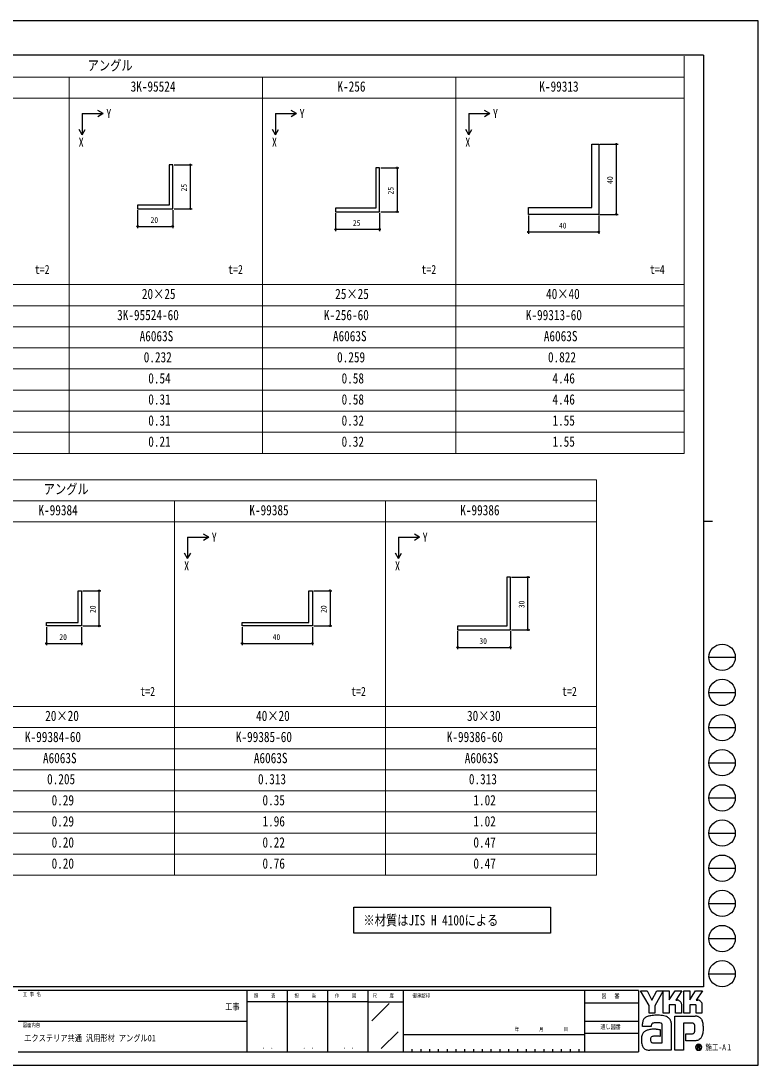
# Model space of a CAD drawing. Units: millimetres on the paper. Extents: x -420 to 420, y -297 to 297.
# Drawn here: x 1 to 420, y -297 to 297 of the extents above; entities that cross this region are included whole.
import ezdxf
from ezdxf.enums import TextEntityAlignment as Align

# ---------------------------------------------------------------- set-up
doc = ezdxf.new("R2010")
doc.units = ezdxf.units.MM
doc.layers.add('0-1_TABLE1', color=7, linetype='Continuous', lineweight=18)
for name, color, linetype in [('0-2_USER1', 3, 'Continuous'), ('0-3_YKK_11', 7, 'Continuous'), ('0-4_YKK_12', 2, 'Continuous'), ('0-5_YKK_D', 6, 'Continuous'), ('0-6_YKK_ZWAK', 7, 'Continuous')]:
    doc.layers.add(name, color=color, linetype=linetype)
doc.styles.add('ＭＳ ゴシック', font='')
doc.styles.get('ＭＳ ゴシック').set_extended_font_data('MS Gothic')

msp = doc.modelspace()

# ---------------------------------------------------------------- linework, layer by layer
at = {"layer": '0-1_TABLE1'}
for p, q in [((378.502, 277), (378.502, 51)), ((-390.498, 265), (378.502, 265)), ((28.502, 265), (28.502, 51)), ((138.502, 265), (138.502, 51)), ((248.502, 265), (248.502, 51)), ((-390.498, 253), (378.502, 253)), ((-390.498, 147), (378.502, 147)), ((-390.498, 135), (378.502, 135)), ((-390.498, 123), (378.502, 123)), ((-390.498, 111), (378.502, 111)), ((-390.498, 99), (378.502, 99)), ((-298.831, 87), (378.502, 87)), ((-390.498, 75), (378.502, 75)), ((-298.831, 63), (378.502, 63)), ((-390.498, 51), (378.502, 51)), ((-390.498, 36), (328.502, 36)), ((328.502, 36), (328.502, -189)), ((-390.498, 24), (328.502, 24)), ((88.502, 24), (88.502, -189)), ((208.502, 24), (208.502, -189)), ((-390.498, 12), (328.502, 12)), ((-390.498, -93), (328.502, -93)), ((-390.498, -105), (328.502, -105)), ((-390.498, -117), (328.502, -117)), ((-390.498, -129), (328.502, -129)), ((-390.498, -141), (328.502, -141)), ((-298.831, -153), (328.502, -153)), ((-390.498, -165), (328.502, -165)), ((-298.831, -177), (328.502, -177)), ((-390.498, -189), (328.502, -189))]:
    msp.add_line(p, q, dxfattribs=at)
at = {"layer": '0-2_USER1'}
for p, q in [((35.882, 244.226), (47.882, 244.226)), ((35.882, 244.226), (35.882, 232.226)), ((47.882, 244.226), (44.882, 245.959)), ((47.882, 244.226), (44.882, 242.494)), ((145.882, 244.226), (157.882, 244.226)), ((145.882, 244.226), (145.882, 232.226)), ((157.882, 244.226), (154.882, 245.959)), ((157.882, 244.226), (154.882, 242.494)), ((255.882, 244.226), (267.882, 244.226)), ((255.882, 244.226), (255.882, 232.226)), ((267.882, 244.226), (264.882, 245.959)), ((267.882, 244.226), (264.882, 242.494)), ((35.882, 232.226), (34.15, 235.226)), ((35.882, 232.226), (37.614, 235.226)), ((145.882, 232.226), (144.15, 235.226)), ((145.882, 232.226), (147.614, 235.226)), ((255.882, 232.226), (254.15, 235.226)), ((255.882, 232.226), (257.614, 235.226)), ((95.882, 3.226), (107.882, 3.226)), ((95.882, 3.226), (95.882, -8.774)), ((107.882, 3.226), (104.882, 4.959)), ((107.882, 3.226), (104.882, 1.494)), ((215.882, 3.226), (227.882, 3.226)), ((215.882, 3.226), (215.882, -8.774)), ((227.882, 3.226), (224.882, 4.959)), ((227.882, 3.226), (224.882, 1.494)), ((95.882, -8.774), (94.15, -5.774)), ((95.882, -8.774), (97.614, -5.774)), ((215.882, -8.774), (214.15, -5.774)), ((215.882, -8.774), (217.614, -5.774))]:
    msp.add_line(p, q, dxfattribs=at)
at = {"layer": '0-3_YKK_11'}
for points in [[(329.823, 186.919), (289.823, 186.919), (289.823, 190.919), (325.823, 190.919), (325.823, 226.919), (329.823, 226.919)], [(87.441, 190.115), (87.441, 215.115), (85.441, 215.115), (85.441, 192.115), (67.441, 192.115), (67.441, 190.115)], [(180.048, 188.413), (205.048, 188.413), (205.048, 213.413), (203.048, 213.413), (203.048, 190.413), (180.048, 190.413)], [(249.536, -49.391), (279.536, -49.391), (279.536, -19.391), (277.536, -19.391), (277.536, -47.391), (249.536, -47.391)], [(35.544, -27.174), (35.544, -47.174), (15.544, -47.174), (15.544, -45.174), (33.544, -45.174), (33.544, -27.174)], [(166.902, -47.129), (126.902, -47.129), (126.902, -45.129), (164.902, -45.129), (164.902, -27.129), (166.902, -27.129)]]:
    msp.add_lwpolyline(points, close=True, dxfattribs=at)
at = {"layer": '0-4_YKK_12'}
msp.add_lwpolyline([(190.502, -207.114), (302.316, -207.114), (302.316, -222), (190.502, -222)], close=True, dxfattribs=at)
at = {"layer": '0-5_YKK_D'}
for p, q in [((330.523, 226.919), (340.823, 226.919)), ((339.823, 186.919), (339.823, 226.919)), ((88.141, 215.115), (98.441, 215.115)), ((97.441, 190.115), (97.441, 215.115)), ((205.748, 213.413), (216.048, 213.413)), ((215.048, 213.413), (215.048, 188.413)), ((88.141, 190.115), (98.441, 190.115)), ((67.441, 189.415), (67.441, 179.115)), ((87.441, 189.415), (87.441, 179.115)), ((180.048, 187.713), (180.048, 177.413)), ((205.048, 187.713), (205.048, 177.413)), ((205.748, 188.413), (216.048, 188.413)), ((289.823, 186.219), (289.823, 175.919)), ((329.823, 186.219), (329.823, 175.919)), ((330.523, 186.919), (340.823, 186.919)), ((67.441, 180.115), (87.441, 180.115)), ((205.048, 178.413), (180.048, 178.413)), ((289.823, 176.919), (329.823, 176.919)), ((280.236, -19.391), (290.536, -19.391)), ((289.536, -49.391), (289.536, -19.391)), ((36.244, -27.174), (46.544, -27.174)), ((45.544, -47.174), (45.544, -27.174)), ((167.602, -27.129), (177.902, -27.129)), ((176.902, -27.129), (176.902, -47.129)), ((36.244, -47.174), (46.544, -47.174)), ((167.602, -47.129), (177.902, -47.129)), ((15.544, -47.874), (15.544, -58.174)), ((35.544, -47.874), (35.544, -58.174)), ((126.902, -47.829), (126.902, -58.129)), ((166.902, -47.829), (166.902, -58.129)), ((249.536, -50.091), (249.536, -60.391)), ((279.536, -50.091), (279.536, -60.391)), ((280.236, -49.391), (290.536, -49.391)), ((15.544, -57.174), (35.544, -57.174)), ((126.902, -57.129), (166.902, -57.129)), ((249.536, -59.391), (279.536, -59.391))]:
    msp.add_line(p, q, dxfattribs=at)
for centre in [(339.823, 226.919), (97.441, 215.115), (215.048, 213.413), (97.441, 190.115), (215.048, 188.413), (339.823, 186.919), (67.441, 180.115), (87.441, 180.115), (180.048, 178.413), (205.048, 178.413), (289.823, 176.919), (329.823, 176.919), (289.536, -19.391), (45.544, -27.174), (176.902, -27.129), (45.544, -47.174), (176.902, -47.129), (289.536, -49.391), (15.544, -57.174), (35.544, -57.174), (126.902, -57.129), (166.902, -57.129), (249.536, -59.391), (279.536, -59.391)]:
    msp.add_circle(centre, 0.425, dxfattribs=at)
at = {"layer": '0-6_YKK_ZWAK'}
for p, q in [((389.502, 277.5), (-390.498, 277.5)), ((389.502, 277.5), (389.502, -252.5)), ((389.502, 12.5), (394.502, 12.5)), ((392.502, -65), (407.502, -65)), ((392.502, -85), (407.502, -85)), ((392.502, -105), (407.502, -105)), ((392.502, -125), (407.502, -125)), ((392.502, -145), (407.502, -145)), ((392.502, -165), (407.502, -165)), ((392.502, -185), (407.502, -185)), ((392.502, -205), (407.502, -205)), ((392.502, -225), (407.502, -225)), ((392.502, -245), (407.502, -245)), ((389.502, -252.5), (-390.498, -252.5)), ((129.502, -254.5), (-0.498, -254.5)), ((152.502, -254.5), (152.502, -289.5)), ((175.502, -254.5), (175.502, -289.5)), ((198.502, -254.5), (198.502, -289.5)), ((218.502, -254.5), (198.502, -254.5)), ((321.752, -254.5), (218.502, -254.5)), ((218.502, -254.5), (218.502, -289.5)), ((321.752, -254.5), (321.752, -289.5)), ((352.502, -254.5), (321.752, -254.5)), ((352.502, -254.5), (352.502, -289.5)), ((198.502, -261), (129.502, -261)), ((198.502, -261), (218.502, -261)), ((200.71, -271.829), (210.504, -262.036)), ((321.752, -261.5), (352.502, -261.5)), ((-0.498, -272), (129.502, -272)), ((321.752, -272), (352.502, -272)), ((206.067, -287.599), (215.689, -277.977)), ((352.502, -279), (321.752, -279)), ((218.502, -279.5), (321.752, -279.5)), ((-0.498, -289.5), (129.502, -289.5)), ((129.502, -289.5), (198.502, -289.5)), ((198.502, -289.5), (218.502, -289.5)), ((218.502, -289.5), (321.752, -289.5)), ((223.502, -288), (223.502, -289.5)), ((228.502, -288), (228.502, -289.5)), ((233.502, -288), (233.502, -289.5)), ((238.502, -288), (238.502, -289.5)), ((243.502, -288), (243.502, -289.5)), ((248.502, -288), (248.502, -289.5)), ((253.502, -288), (253.502, -289.5)), ((258.502, -288), (258.502, -289.5)), ((263.502, -288), (263.502, -289.5)), ((268.502, -288), (268.502, -289.5)), ((273.502, -288), (273.502, -289.5)), ((278.502, -288), (278.502, -289.5)), ((283.502, -288), (283.502, -289.5)), ((288.502, -288), (288.502, -289.5)), ((293.502, -288), (293.502, -289.5)), ((298.502, -288), (298.502, -289.5)), ((303.502, -288), (303.502, -289.5)), ((308.502, -288), (308.502, -289.5)), ((313.502, -288), (313.502, -289.5)), ((318.502, -288), (318.502, -289.5)), ((321.752, -289.5), (352.502, -289.5)), ((386.667, -288.398), (386.667, -288.398)), ((387.916, -285.572), (387.916, -285.572))]:
    msp.add_line(p, q, dxfattribs=at)
for points in [[(-420.5, -297), (420.5, -297), (420.5, 297), (-420.5, 297)], [(353.602, -254.8), (357.283, -254.8), (360.047, -260.01), (362.804, -254.8), (366.488, -254.8), (361.767, -263.199), (361.767, -267.413), (358.41, -267.413), (358.41, -263.086)]]:
    msp.add_lwpolyline(points, close=True, dxfattribs=at)
for points in [[(198.502, -254.5), (129.502, -254.5), (129.502, -289.5)], [(373.055, -262.661), (369.877, -262.661), (369.877, -267.41), (366.491, -267.41), (366.491, -254.8), (369.877, -254.8), (369.877, -259.958), (373.207, -254.8), (377.184, -254.8), (373.616, -260.021), (373.742, -260.021), (373.882, -260.021), (374.025, -260.021), (374.163, -260.021), (374.287, -260.021), (374.386, -260.021), (374.452, -260.021), (374.477, -260.021)], [(384.751, -262.661), (381.577, -262.661), (381.577, -267.413), (378.19, -267.413), (378.19, -254.8), (381.577, -254.8), (381.577, -259.958), (384.903, -254.8), (388.88, -254.8), (385.312, -260.021), (385.44, -260.021), (385.58, -260.021), (385.724, -260.021), (385.861, -260.021), (385.984, -260.021), (386.083, -260.021), (386.149, -260.021), (386.173, -260.021)], [(375.451, -260.221), (375.855, -260.452), (376.197, -260.753), (376.473, -261.112), (376.676, -261.515), (376.801, -261.95), (376.844, -262.404), (376.844, -267.422), (373.541, -267.422), (373.541, -263.141)], [(387.148, -260.221), (387.554, -260.452), (387.897, -260.753), (388.174, -261.112), (388.378, -261.515), (388.505, -261.95), (388.548, -262.404), (388.548, -267.413), (385.237, -267.413), (385.237, -263.141)], [(360.48, -273.231), (360.247, -273.362), (360.066, -273.522), (359.929, -273.708), (359.829, -273.92), (359.761, -274.153), (359.716, -274.407), (359.689, -274.679), (359.673, -274.967), (354.674, -274.979), (354.689, -274.295), (354.717, -273.527)], [(370.771, -271.917), (370.913, -272.49), (370.993, -273.104), (371.018, -273.759), (371.018, -288.5), (358.955, -288.5)], [(362.395, -276.553), (363.341, -276.615), (364.084, -276.699), (364.571, -276.777), (364.745, -276.823), (364.745, -280.647), (364.192, -280.589), (363.586, -280.556), (362.965, -280.543), (362.369, -280.545), (361.837, -280.556), (361.408, -280.571), (361.123, -280.584), (361.019, -280.589), (360.586, -280.668), (360.213, -280.792), (359.9, -280.961), (359.647, -281.177), (359.453, -281.44), (359.318, -281.75), (359.244, -282.11), (359.229, -282.519), (359.276, -282.969), (359.372, -283.341), (359.509, -283.642), (359.683, -283.879), (359.886, -284.059), (360.113, -284.191), (360.359, -284.279), (360.616, -284.332), (365.926, -284.332), (365.926, -274.507), (365.928, -274.313), (365.918, -274.122), (365.893, -273.939), (365.85, -273.765), (365.786, -273.602), (365.699, -273.455), (365.584, -273.324), (365.439, -273.212)], [(365.439, -273.212), (365.127, -273.09), (364.629, -272.987), (363.994, -272.91), (363.271, -272.869), (362.508, -272.873), (361.756, -272.928)], [(382.887, -273.151), (378.119, -273.151), (378.119, -288.5), (373.123, -288.5), (373.123, -269.079), (384.735, -269.079)], [(387.871, -270.451), (388.197, -270.862), (388.441, -271.261), (388.612, -271.622)], [(387.456, -282.097), (386.995, -282.456), (386.514, -282.738), (386.018, -282.948), (385.51, -283.092), (384.993, -283.174), (384.472, -283.201), (379.336, -283.201), (379.336, -279.166), (382.232, -279.166), (382.766, -279.159), (383.236, -279.113), (383.639, -278.995)], [(384.583, -276.1), (384.576, -275.463), (384.546, -274.89), (384.474, -274.386), (384.344, -273.959)], [(387.461, -286.26), (387.458, -286.201), (387.451, -286.145), (387.439, -286.09), (387.422, -286.039), (387.4, -285.99), (387.374, -285.944), (387.343, -285.901), (387.308, -285.861), (387.262, -285.82), (387.21, -285.785), (387.154, -285.754), (387.093, -285.729), (387.028, -285.71), (386.958, -285.696), (386.885, -285.687), (386.808, -285.684), (386.05, -285.684), (386.05, -287.914), (386.279, -287.914), (386.279, -285.912), (386.808, -285.912), (386.862, -285.914), (386.914, -285.919), (386.962, -285.928), (387.006, -285.94), (387.047, -285.956), (387.084, -285.975), (387.117, -285.997), (387.147, -286.022)], [(387.236, -286.26), (387.222, -286.367), (387.184, -286.451), (387.126, -286.516), (387.055, -286.562), (386.974, -286.594), (386.89, -286.614), (386.808, -286.624), (386.733, -286.627), (386.534, -286.627), (386.635, -286.797), (387.289, -287.922), (387.551, -287.922), (386.92, -286.839), (386.979, -286.827), (387.036, -286.812), (387.089, -286.794), (387.14, -286.773), (387.187, -286.749), (387.231, -286.722), (387.271, -286.691), (387.308, -286.658)]]:
    msp.add_lwpolyline(points, dxfattribs=at)
for centre in [(400.002, -65), (400.002, -85), (400.002, -105), (400.002, -125), (400.002, -145), (400.002, -165), (400.002, -185), (400.002, -205), (400.002, -225), (400.002, -245)]:
    msp.add_circle(centre, 7.5, dxfattribs=at)
for centre, radius, start, end in [((374.482, -262.519), 2.498, 78.26798, 90.11215), ((374.517, -262.337), 2.312, 66.19963, 78.22058), ((386.178, -262.523), 2.502, 78.27851, 90.10826), ((386.212, -262.348), 2.323, 66.2483, 78.23226), ((373.072, -263.129), 0.469, 358.57817, 92.1683), ((384.771, -263.127), 0.467, 358.29941, 92.43455), ((363.78, -274.046), 9.079, 171.55622, 176.72493), ((360.704, -273.587), 5.968, 163.48385, 171.57982), ((359.161, -273.129), 4.358, 152.2125, 163.4865), ((358.494, -272.784), 3.607, 138.03852, 152.12015), ((358.493, -272.801), 3.618, 122.60463, 137.83438), ((358.972, -273.575), 4.528, 108.37421, 122.42809), ((359.729, -276.269), 7.325, 100.93159, 107.35499), ((362.205, -288.282), 19.59, 97.86054, 101.37938), ((363.368, -296.358), 27.749, 94.90201, 97.9576), ((361.799, -276.363), 3.398, 102.4979, 112.84632), ((363.447, -297.005), 28.4, 91.6169, 94.94971), ((362.457, -279.199), 6.31, 96.37207, 102.75341), ((363.337, -292.406), 23.8, 87.51794, 91.66439), ((363.646, -285.778), 17.165, 81.92631, 87.59083), ((364.559, -279.523), 10.844, 73.67137, 82.05943), ((365.913, -274.992), 6.115, 60.60528, 73.9085), ((366.467, -273.886), 4.88, 52.17347, 59.90542), ((366.963, -273.245), 4.069, 43.55042, 52.14561), ((367.236, -272.981), 3.69, 34.48659, 43.50182), ((367.238, -272.975), 3.685, 25.58915, 34.43128), ((366.91, -273.129), 4.047, 17.43089, 25.54591), ((382.914, -275.601), 2.45, 77.94572, 90.63794), ((383.127, -274.602), 1.429, 60.20991, 77.92418), ((384.545, -274.421), 5.346, 78.73198, 87.96551), ((384.702, -273.62), 4.529, 69.03034, 78.69541), ((384.848, -273.23), 4.113, 59.39484, 68.9885), ((384.916, -273.111), 3.976, 50.3012, 59.3616), ((384.891, -273.139), 4.013, 42.05209, 50.28551), ((382.909, -274.281), 6.292, 14.76267, 25.00486), ((379.05, -275.333), 10.292, 7.9139, 14.95041), ((358.493, -281.267), 4.255, 142.04688, 153.80771), ((358.347, -281.163), 4.076, 130.60221, 141.94427), ((358.588, -281.451), 4.452, 120.60724, 130.53081), ((359.062, -282.257), 5.387, 112.58838, 120.58162), ((359.699, -283.79), 7.047, 106.61303, 112.59024), ((360.702, -287.161), 10.564, 99.87193, 106.59825), ((361.264, -290.327), 13.78, 94.78469, 99.91711), ((361.538, -293.477), 16.941, 90.80099, 94.81812), ((361.58, -295.823), 19.287, 87.57779, 90.82714), ((383.172, -277.943), 1.151, 293.91672, 314.09376), ((383.265, -274.342), 1.135, 39.8078, 59.75378), ((383.015, -277.804), 1.36, 314.78099, 333.92928), ((383.071, -274.49), 1.379, 22.65544, 39.38165), ((382.005, -277.314), 2.483, 334.00676, 347.34989), ((379.25, -276.676), 5.311, 347.14308, 355.40008), ((373.22, -276.158), 11.363, 355.2339, 0.29193), ((376.915, -276.479), 12.442, 347.15166, 352.97565), ((375.196, -275.893), 14.187, 2.54376, 8.01251), ((373.617, -276.05), 15.768, 352.8937, 357.82206), ((372.986, -276.01), 16.399, 357.76419, 2.60674), ((363.813, -282.349), 9.729, 174.55588, 182.47272), ((369.25, -282.263), 15.165, 181.90948, 187.89042), ((360.898, -282.07), 6.801, 164.97537, 174.56739), ((362.869, -283.161), 8.722, 187.80471, 196.36971), ((359.246, -281.629), 5.09, 153.89178, 164.94341), ((386.67, -286.819), 1.764, 90.09157, 179.92363), ((386.67, -286.816), 1.761, 44.93442, 90.08536), ((384.123, -278.339), 5.024, 311.57033, 318.66243), ((383.541, -277.829), 5.797, 318.67367, 325.29112), ((385.036, -278.943), 3.935, 326.23251, 339.61931), ((381.341, -277.512), 7.897, 339.22498, 347.31457), ((359.5, -284.156), 5.209, 196.3102, 208.20993), ((358.034, -284.936), 3.547, 208.29777, 223.35561), ((357.703, -285.228), 3.107, 223.64205, 239.63663), ((357.977, -284.728), 3.676, 239.8785, 253.65355), ((358.48, -283.001), 5.475, 253.69102, 263.74909), ((358.906, -279.21), 9.29, 263.68487, 270.30455), ((386.659, -286.821), 1.753, 179.86065, 225.14399), ((386.659, -286.813), 1.569, 134.8007, 180.12175), ((386.653, -286.823), 1.562, 179.75513, 225.29722), ((386.668, -286.821), 1.759, 224.94536, 269.98445), ((386.664, -286.837), 1.56, 224.62822, 270.10973), ((386.664, -286.804), 1.566, 89.86602, 135.149), ((386.671, -286.816), 1.577, 45.03108, 90.11509), ((386.665, -286.814), 1.584, 270.09072, 359.90926), ((386.668, -286.812), 1.768, 269.98802, 314.93777), ((386.901, -286.25), 0.335, 358.3894, 42.86139), ((386.907, -286.276), 0.553, 316.37674, 1.6565), ((386.672, -286.817), 1.577, 0.00643, 45.07115), ((386.684, -286.81), 1.747, 359.78949, 45.13288), ((386.68, -286.824), 1.751, 314.92572, 0.23508)]:
    msp.add_arc(centre, radius, start, end, dxfattribs=at)

# ---------------------------------------------------------------- texts
at = {"layer": '0-1_TABLE1', "style": 'ＭＳ ゴシック', "width": 0.8}
for s, height, p in [('アングル', 5.865, (38.995, 267)), ('3K-95524', 5.865, (63.449, 255)), ('K-256', 5.865, (181.129, 255)), ('K-99313', 5.865, (296.009, 255)), ('t=2', 5.132, (8.95, 151.494)), ('t=2', 5.132, (118.95, 151.494)), ('t=2', 5.132, (228.95, 151.494)), ('t=4', 5.132, (358.95, 151.494)), ('20×25', 5.865, (69.849, 137)), ('25×25', 5.865, (179.849, 137)), ('40×40', 5.865, (299.849, 137)), ('3K-95524-60', 5.865, (55.769, 125)), ('K-256-60', 5.865, (173.449, 125)), ('K-99313-60', 5.865, (288.329, 125)), ('A6063S', 5.865, (68.569, 113)), ('A6063S', 5.865, (178.569, 113)), ('A6063S', 5.865, (298.569, 113)), ('0.232', 5.865, (70.915, 101)), ('0.259', 5.865, (180.915, 101)), ('0.822', 5.865, (300.915, 101)), ('0.54', 5.865, (73.475, 89)), ('0.58', 5.865, (183.475, 89)), ('4.46', 5.865, (303.475, 89)), ('0.31', 5.865, (73.475, 77)), ('0.58', 5.865, (183.475, 77)), ('4.46', 5.865, (303.475, 77)), ('0.31', 5.865, (73.475, 65)), ('0.32', 5.865, (183.475, 65)), ('1.55', 5.865, (303.475, 65)), ('0.21', 5.865, (73.475, 53)), ('0.32', 5.865, (183.475, 53)), ('1.55', 5.865, (303.475, 53)), ('アングル', 5.865, (13.995, 26)), ('K-99384', 5.865, (11.009, 14)), ('K-99385', 5.865, (131.009, 14)), ('K-99386', 5.865, (251.009, 14)), ('t=2', 5.132, (68.95, -88.506)), ('t=2', 5.132, (188.95, -88.506)), ('t=2', 5.132, (308.95, -88.506)), ('20×20', 5.865, (14.849, -103)), ('40×20', 5.865, (134.849, -103)), ('30×30', 5.865, (254.849, -103)), ('K-99384-60', 5.865, (3.329, -115)), ('K-99385-60', 5.865, (123.329, -115)), ('K-99386-60', 5.865, (243.329, -115)), ('A6063S', 5.865, (13.569, -127)), ('A6063S', 5.865, (133.569, -127)), ('A6063S', 5.865, (253.569, -127)), ('0.205', 5.865, (15.915, -139)), ('0.313', 5.865, (135.915, -139)), ('0.313', 5.865, (255.915, -139)), ('0.29', 5.865, (18.475, -151)), ('0.35', 5.865, (138.475, -151)), ('1.02', 5.865, (258.475, -151)), ('0.29', 5.865, (18.475, -163)), ('1.96', 5.865, (138.475, -163)), ('1.02', 5.865, (258.475, -163)), ('0.20', 5.865, (18.475, -175)), ('0.22', 5.865, (138.475, -175)), ('0.47', 5.865, (258.475, -175)), ('0.20', 5.865, (18.475, -187)), ('0.76', 5.865, (138.475, -187)), ('0.47', 5.865, (258.475, -187))]:
    msp.add_text(s, height=height, dxfattribs=at).set_placement(p, align=Align.BOTTOM_LEFT)
at = {"layer": '0-2_USER1', "style": 'ＭＳ ゴシック', "width": 0.8}
for s, height, p in [('Y', 5.132, (49.621, 240.162)), ('Y', 5.132, (159.621, 240.162)), ('Y', 5.132, (269.621, 240.162)), ('X', 5.132, (33.908, 223.847)), ('X', 5.132, (143.908, 223.847)), ('X', 5.132, (253.908, 223.847)), ('Y', 5.132, (109.621, -0.838)), ('Y', 5.132, (229.621, -0.838)), ('X', 5.132, (93.908, -17.153)), ('X', 5.132, (213.908, -17.153)), ('※材質はJIS H 4100による', 5.865, (195.946, -219.27)), ('エクステリア共通 汎用形材 アングル01', 3.666, (2.906, -284.58))]:
    msp.add_text(s, height=height, dxfattribs=at).set_placement(p, align=Align.BOTTOM_LEFT)
at = {"layer": '0-5_YKK_D', "style": 'ＭＳ ゴシック', "width": 0.8}
for s, p in [('25', (96.441, 199.975)), ('40', (338.823, 204.279)), ('25', (214.048, 198.273)), ('30', (288.536, -37.031)), ('20', (44.544, -39.814)), ('20', (175.902, -39.769))]:
    msp.add_text(s, height=3.299, rotation=90, dxfattribs=at).set_placement(p, align=Align.BOTTOM_LEFT)
for s, p in [('20', (74.801, 181.115)), ('25', (189.908, 179.413)), ('40', (307.183, 177.919)), ('20', (22.904, -56.174)), ('40', (144.262, -56.129)), ('30', (261.896, -58.391))]:
    msp.add_text(s, height=3.299, dxfattribs=at).set_placement(p, align=Align.BOTTOM_LEFT)
at = {"layer": '0-6_YKK_ZWAK', "style": 'ＭＳ ゴシック', "width": 0.8}
for s, height, p in [('工 事 名', 2.199, (2.127, -258.5)), ('照     査', 2.199, (133.642, -259.25)), ('担     当', 2.199, (156.722, -259.25)), ('作     図', 2.199, (179.722, -259.25)), ('尺     度', 2.199, (201.142, -259.25)), ('御承認印', 2.199, (223.914, -259.25)), ('図\u3000 番', 2.566, (331.34, -259.75)), ('工事', 3.666, (117.233, -266.746)), ('図面内容', 2.199, (2.127, -276)), ('年        月        日', 2.199, (281.991, -278.321)), ('通し図番', 2.566, (330.78, -277.25)), ('施工-A１', 3.299, (390.502, -289.5)), ('． ．', 2.592, (138.5, -288.435)), ('． ．', 2.592, (161.5, -288.435)), ('． ．', 2.592, (184.5, -288.435))]:
    msp.add_text(s, height=height, dxfattribs=at).set_placement(p, align=Align.BOTTOM_LEFT)

doc.saveas('drawing.dxf')
